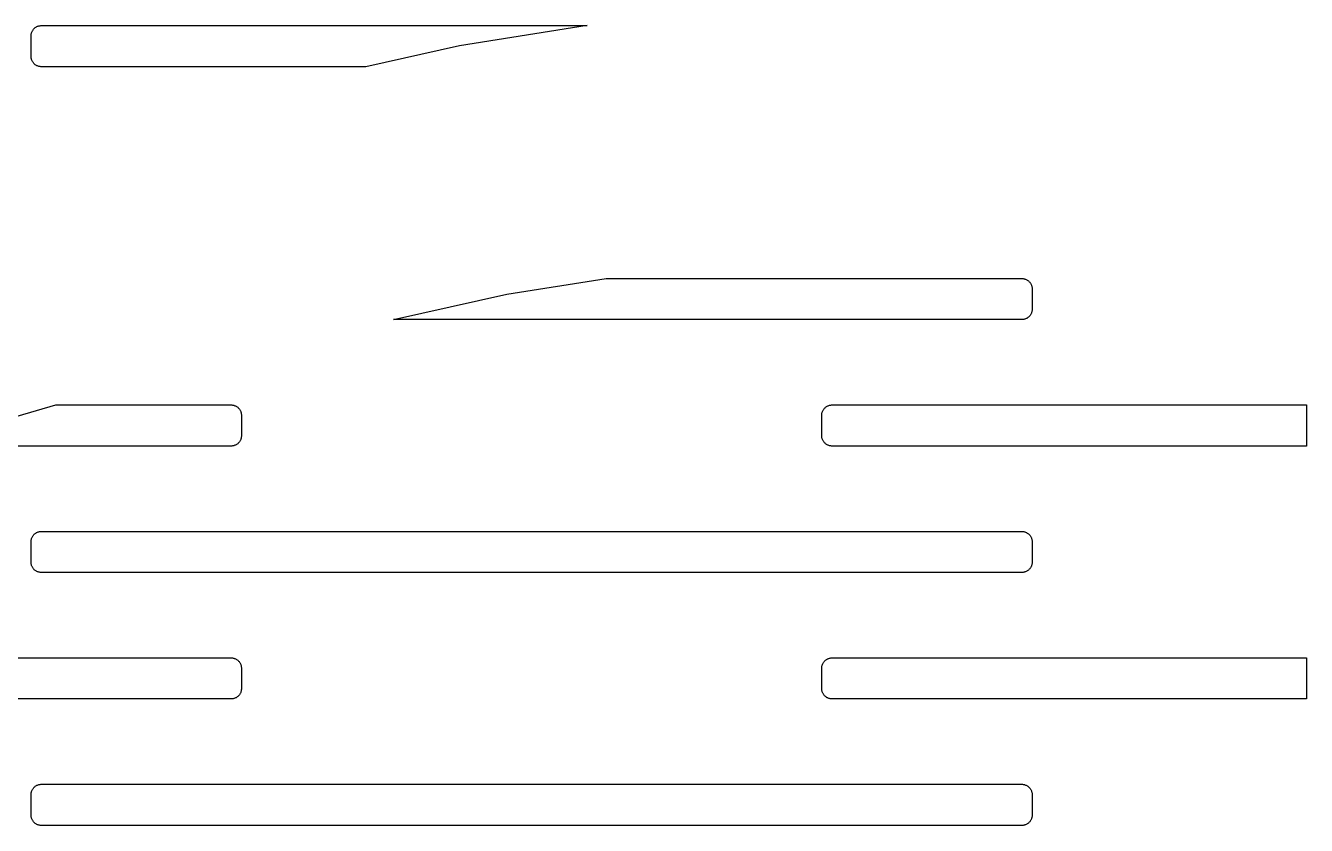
# Model space of a CAD drawing. Header units: metres. Extents: x -218 to 218, y -218 to 218.
# Drawn here: x -44.49 to -4, y 136.68 to 161.98 of the extents above; entities that cross this region are included whole.
import ezdxf

# ---------------------------------------------------------------- set-up
doc = ezdxf.new("R2010")
doc.units = ezdxf.units.M

msp = doc.modelspace()

# ---------------------------------------------------------------- linework, layer by layer
for p, q in [((-44.3222, 161.653), (-44.3215, 161.673)), ((-44.3222, 161.003), (-44.3222, 161.653)), ((-44.3215, 161.673), (-44.3196, 161.694)), ((-44.3196, 161.694), (-44.3164, 161.714)), ((-44.3164, 161.714), (-44.312, 161.734)), ((-44.312, 161.734), (-44.3063, 161.753)), ((-44.3063, 161.753), (-44.2994, 161.772)), ((-44.2994, 161.772), (-44.2913, 161.791)), ((-44.2913, 161.791), (-44.282, 161.809)), ((-44.282, 161.809), (-44.2716, 161.827)), ((-44.2716, 161.827), (-44.2601, 161.844)), ((-44.2601, 161.844), (-44.2476, 161.86)), ((-44.2476, 161.86), (-44.2341, 161.875)), ((-44.2341, 161.875), (-44.2197, 161.89)), ((-44.2197, 161.89), (-44.2044, 161.903)), ((-44.2044, 161.903), (-44.1882, 161.916)), ((-44.1882, 161.916), (-44.1713, 161.927)), ((-44.1713, 161.927), (-44.1538, 161.938)), ((-44.1538, 161.938), (-44.1356, 161.947)), ((-44.1356, 161.947), (-44.1168, 161.955)), ((-44.1168, 161.955), (-44.0976, 161.962)), ((-44.0976, 161.962), (-44.078, 161.968)), ((-44.078, 161.968), (-44.0581, 161.972)), ((-44.0581, 161.972), (-44.0379, 161.975)), ((-44.0379, 161.975), (-44.0176, 161.977)), ((-44.0176, 161.977), (-43.9972, 161.978)), ((-43.9972, 161.978), (-26.7414, 161.978)), ((-26.7414, 161.978), (-30.777, 161.339)), ((-30.777, 161.339), (-33.7333, 160.678)), ((-44.3215, 160.982), (-44.3222, 161.003)), ((-44.3196, 160.962), (-44.3215, 160.982)), ((-44.3164, 160.942), (-44.3196, 160.962)), ((-44.312, 160.922), (-44.3164, 160.942)), ((-44.3063, 160.902), (-44.312, 160.922)), ((-44.2994, 160.883), (-44.3063, 160.902)), ((-44.2913, 160.864), (-44.2994, 160.883)), ((-44.282, 160.846), (-44.2913, 160.864)), ((-44.2716, 160.829), (-44.282, 160.846)), ((-44.2601, 160.812), (-44.2716, 160.829)), ((-44.2476, 160.796), (-44.2601, 160.812)), ((-44.2341, 160.78), (-44.2476, 160.796)), ((-44.2197, 160.766), (-44.2341, 160.78)), ((-44.2044, 160.752), (-44.2197, 160.766)), ((-44.1882, 160.74), (-44.2044, 160.752)), ((-44.1713, 160.728), (-44.1882, 160.74)), ((-44.1538, 160.718), (-44.1713, 160.728)), ((-44.1356, 160.709), (-44.1538, 160.718)), ((-44.1168, 160.701), (-44.1356, 160.709)), ((-44.0976, 160.694), (-44.1168, 160.701)), ((-44.078, 160.688), (-44.0976, 160.694)), ((-44.0581, 160.684), (-44.078, 160.688)), ((-44.0379, 160.68), (-44.0581, 160.684)), ((-44.0176, 160.678), (-44.0379, 160.68)), ((-43.9972, 160.678), (-44.0176, 160.678)), ((-33.7333, 160.678), (-43.9972, 160.678)), ((-29.2779, 153.48), (-26.137, 153.978)), ((-26.137, 153.978), (-12.9972, 153.978)), ((-12.9972, 153.978), (-12.9768, 153.977)), ((-12.9768, 153.977), (-12.9565, 153.975)), ((-12.9565, 153.975), (-12.9363, 153.972)), ((-12.9363, 153.972), (-12.9164, 153.968)), ((-12.9164, 153.968), (-12.8968, 153.962)), ((-12.8968, 153.962), (-12.8775, 153.955)), ((-12.8775, 153.955), (-12.8588, 153.947)), ((-12.8588, 153.947), (-12.8406, 153.938)), ((-12.8406, 153.938), (-12.823, 153.927)), ((-12.823, 153.927), (-12.8062, 153.916)), ((-12.8062, 153.916), (-12.79, 153.903)), ((-12.79, 153.903), (-12.7747, 153.89)), ((-12.7747, 153.89), (-12.7603, 153.875)), ((-32.8682, 152.678), (-29.2779, 153.48)), ((-12.7603, 153.875), (-12.7468, 153.86)), ((-12.7468, 153.86), (-12.7343, 153.844)), ((-12.7343, 153.844), (-12.7228, 153.827)), ((-12.7228, 153.827), (-12.7124, 153.809)), ((-12.7124, 153.809), (-12.7031, 153.791)), ((-12.7031, 153.791), (-12.695, 153.772)), ((-12.695, 153.772), (-12.6881, 153.753)), ((-12.6881, 153.753), (-12.6824, 153.734)), ((-12.6824, 153.734), (-12.6779, 153.714)), ((-12.6779, 153.714), (-12.6748, 153.694)), ((-12.6748, 153.694), (-12.6728, 153.673)), ((-12.6728, 153.673), (-12.6722, 153.653)), ((-12.6722, 153.653), (-12.6722, 153.003)), ((-12.9972, 152.678), (-32.8682, 152.678)), ((-12.9768, 152.678), (-12.9972, 152.678)), ((-12.9565, 152.68), (-12.9768, 152.678)), ((-12.9363, 152.684), (-12.9565, 152.68)), ((-12.9164, 152.688), (-12.9363, 152.684)), ((-12.8968, 152.694), (-12.9164, 152.688)), ((-12.8775, 152.701), (-12.8968, 152.694)), ((-12.8588, 152.709), (-12.8775, 152.701)), ((-12.8406, 152.718), (-12.8588, 152.709)), ((-12.823, 152.728), (-12.8406, 152.718)), ((-12.8062, 152.74), (-12.823, 152.728)), ((-12.79, 152.752), (-12.8062, 152.74)), ((-12.7747, 152.766), (-12.79, 152.752)), ((-12.7603, 152.78), (-12.7747, 152.766)), ((-12.7468, 152.796), (-12.7603, 152.78)), ((-12.7343, 152.812), (-12.7468, 152.796)), ((-12.7228, 152.829), (-12.7343, 152.812)), ((-12.7124, 152.846), (-12.7228, 152.829)), ((-12.7031, 152.864), (-12.7124, 152.846)), ((-12.695, 152.883), (-12.7031, 152.864)), ((-12.6881, 152.902), (-12.695, 152.883)), ((-12.6824, 152.922), (-12.6881, 152.902)), ((-12.6779, 152.942), (-12.6824, 152.922)), ((-12.6748, 152.962), (-12.6779, 152.942)), ((-12.6728, 152.982), (-12.6748, 152.962)), ((-12.6722, 153.003), (-12.6728, 152.982)), ((-48.0175, 148.678), (-43.5428, 149.978)), ((-43.5428, 149.978), (-37.9972, 149.978)), ((-37.9972, 149.978), (-37.9768, 149.977)), ((-37.9768, 149.977), (-37.9565, 149.975)), ((-37.9565, 149.975), (-37.9363, 149.972)), ((-37.9363, 149.972), (-37.9164, 149.968)), ((-37.9164, 149.968), (-37.8968, 149.962)), ((-37.8968, 149.962), (-37.8775, 149.955)), ((-37.8775, 149.955), (-37.8588, 149.947)), ((-37.8588, 149.947), (-37.8406, 149.938)), ((-37.8406, 149.938), (-37.8231, 149.927)), ((-37.8231, 149.927), (-37.8062, 149.916)), ((-37.8062, 149.916), (-37.79, 149.903)), ((-37.79, 149.903), (-37.7747, 149.89)), ((-37.7747, 149.89), (-37.7603, 149.875)), ((-37.7603, 149.875), (-37.7468, 149.86)), ((-37.7468, 149.86), (-37.7343, 149.844)), ((-37.7343, 149.844), (-37.7228, 149.827)), ((-19.2716, 149.827), (-19.2601, 149.844)), ((-19.2601, 149.844), (-19.2476, 149.86)), ((-19.2476, 149.86), (-19.2341, 149.875)), ((-19.2341, 149.875), (-19.2197, 149.89)), ((-19.2197, 149.89), (-19.2044, 149.903)), ((-19.2044, 149.903), (-19.1882, 149.916)), ((-19.1882, 149.916), (-19.1713, 149.927)), ((-19.1713, 149.927), (-19.1538, 149.938)), ((-19.1538, 149.938), (-19.1356, 149.947)), ((-19.1356, 149.947), (-19.1168, 149.955)), ((-19.1168, 149.955), (-19.0976, 149.962)), ((-19.0976, 149.962), (-19.078, 149.968)), ((-19.078, 149.968), (-19.0581, 149.972)), ((-19.0581, 149.972), (-19.0379, 149.975)), ((-19.0379, 149.975), (-19.0176, 149.977)), ((-19.0176, 149.977), (-18.9972, 149.978)), ((-18.9972, 149.978), (-4, 149.978)), ((-4, 149.978), (-4, 148.678)), ((-37.7228, 149.827), (-37.7124, 149.809)), ((-37.7124, 149.809), (-37.7031, 149.791)), ((-37.7031, 149.791), (-37.695, 149.772)), ((-37.695, 149.772), (-37.6881, 149.753)), ((-37.6881, 149.753), (-37.6824, 149.734)), ((-37.6824, 149.734), (-37.6779, 149.714)), ((-37.6779, 149.714), (-37.6748, 149.694)), ((-37.6748, 149.694), (-37.6728, 149.673)), ((-37.6728, 149.673), (-37.6722, 149.653)), ((-37.6722, 149.653), (-37.6722, 149.003)), ((-19.3222, 149.653), (-19.3215, 149.673)), ((-19.3222, 149.003), (-19.3222, 149.653)), ((-19.3215, 149.673), (-19.3196, 149.694)), ((-19.3196, 149.694), (-19.3164, 149.714)), ((-19.3164, 149.714), (-19.312, 149.734)), ((-19.312, 149.734), (-19.3063, 149.753)), ((-19.3063, 149.753), (-19.2994, 149.772)), ((-19.2994, 149.772), (-19.2913, 149.791)), ((-19.2913, 149.791), (-19.282, 149.809)), ((-19.282, 149.809), (-19.2716, 149.827)), ((-37.9972, 148.678), (-48.0175, 148.678)), ((-37.9768, 148.678), (-37.9972, 148.678)), ((-37.9565, 148.68), (-37.9768, 148.678)), ((-37.9363, 148.684), (-37.9565, 148.68)), ((-37.9164, 148.688), (-37.9363, 148.684)), ((-37.8968, 148.694), (-37.9164, 148.688)), ((-37.8775, 148.701), (-37.8968, 148.694)), ((-37.8588, 148.709), (-37.8775, 148.701)), ((-37.8406, 148.718), (-37.8588, 148.709)), ((-37.8231, 148.728), (-37.8406, 148.718)), ((-37.8062, 148.74), (-37.8231, 148.728)), ((-37.79, 148.752), (-37.8062, 148.74)), ((-37.7747, 148.766), (-37.79, 148.752)), ((-37.7603, 148.78), (-37.7747, 148.766)), ((-37.7468, 148.796), (-37.7603, 148.78)), ((-37.7343, 148.812), (-37.7468, 148.796)), ((-37.7228, 148.829), (-37.7343, 148.812)), ((-37.7124, 148.846), (-37.7228, 148.829)), ((-37.7031, 148.864), (-37.7124, 148.846)), ((-37.695, 148.883), (-37.7031, 148.864)), ((-37.6881, 148.902), (-37.695, 148.883)), ((-37.6824, 148.922), (-37.6881, 148.902)), ((-37.6779, 148.942), (-37.6824, 148.922)), ((-37.6748, 148.962), (-37.6779, 148.942)), ((-37.6728, 148.982), (-37.6748, 148.962)), ((-37.6722, 149.003), (-37.6728, 148.982)), ((-19.3215, 148.982), (-19.3222, 149.003)), ((-19.3196, 148.962), (-19.3215, 148.982)), ((-19.3164, 148.942), (-19.3196, 148.962)), ((-19.312, 148.922), (-19.3164, 148.942)), ((-19.3063, 148.902), (-19.312, 148.922)), ((-19.2994, 148.883), (-19.3063, 148.902)), ((-19.2913, 148.864), (-19.2994, 148.883)), ((-19.282, 148.846), (-19.2913, 148.864)), ((-19.2716, 148.829), (-19.282, 148.846)), ((-19.2601, 148.812), (-19.2716, 148.829)), ((-19.2476, 148.796), (-19.2601, 148.812)), ((-19.2341, 148.78), (-19.2476, 148.796)), ((-19.2197, 148.766), (-19.2341, 148.78)), ((-19.2044, 148.752), (-19.2197, 148.766)), ((-19.1882, 148.74), (-19.2044, 148.752)), ((-19.1713, 148.728), (-19.1882, 148.74)), ((-19.1538, 148.718), (-19.1713, 148.728)), ((-19.1356, 148.709), (-19.1538, 148.718)), ((-19.1168, 148.701), (-19.1356, 148.709)), ((-19.0976, 148.694), (-19.1168, 148.701)), ((-19.078, 148.688), (-19.0976, 148.694)), ((-19.0581, 148.684), (-19.078, 148.688)), ((-19.0379, 148.68), (-19.0581, 148.684)), ((-19.0176, 148.678), (-19.0379, 148.68)), ((-18.9972, 148.678), (-19.0176, 148.678)), ((-4, 148.678), (-18.9972, 148.678)), ((-44.2994, 145.772), (-44.2913, 145.791)), ((-44.2913, 145.791), (-44.282, 145.809)), ((-44.282, 145.809), (-44.2716, 145.827)), ((-44.2716, 145.827), (-44.2601, 145.844)), ((-44.2601, 145.844), (-44.2476, 145.86)), ((-44.2476, 145.86), (-44.2341, 145.875)), ((-44.2341, 145.875), (-44.2197, 145.89)), ((-44.2197, 145.89), (-44.2044, 145.903)), ((-44.2044, 145.903), (-44.1882, 145.916)), ((-44.1882, 145.916), (-44.1713, 145.927)), ((-44.1713, 145.927), (-44.1538, 145.938)), ((-44.1538, 145.938), (-44.1356, 145.947)), ((-44.1356, 145.947), (-44.1168, 145.955)), ((-44.1168, 145.955), (-44.0976, 145.962)), ((-44.0976, 145.962), (-44.078, 145.968)), ((-44.078, 145.968), (-44.0581, 145.972)), ((-44.0581, 145.972), (-44.0379, 145.975)), ((-44.0379, 145.975), (-44.0176, 145.977)), ((-44.0176, 145.977), (-43.9972, 145.978)), ((-43.9972, 145.978), (-12.9972, 145.978)), ((-12.9972, 145.978), (-12.9768, 145.977)), ((-12.9768, 145.977), (-12.9565, 145.975)), ((-12.9565, 145.975), (-12.9363, 145.972)), ((-12.9363, 145.972), (-12.9164, 145.968)), ((-12.9164, 145.968), (-12.8968, 145.962)), ((-12.8968, 145.962), (-12.8775, 145.955)), ((-12.8775, 145.955), (-12.8588, 145.947)), ((-12.8588, 145.947), (-12.8406, 145.938)), ((-12.8406, 145.938), (-12.823, 145.927)), ((-12.823, 145.927), (-12.8062, 145.916)), ((-12.8062, 145.916), (-12.79, 145.903)), ((-12.79, 145.903), (-12.7747, 145.89)), ((-12.7747, 145.89), (-12.7603, 145.875)), ((-12.7603, 145.875), (-12.7468, 145.86)), ((-12.7468, 145.86), (-12.7343, 145.844)), ((-12.7343, 145.844), (-12.7228, 145.827)), ((-12.7228, 145.827), (-12.7124, 145.809)), ((-12.7124, 145.809), (-12.7031, 145.791)), ((-12.7031, 145.791), (-12.695, 145.772)), ((-44.3222, 145.653), (-44.3215, 145.673)), ((-44.3222, 145.003), (-44.3222, 145.653)), ((-44.3215, 145.673), (-44.3196, 145.694)), ((-44.3196, 145.694), (-44.3164, 145.714)), ((-44.3164, 145.714), (-44.312, 145.734)), ((-44.312, 145.734), (-44.3063, 145.753)), ((-44.3063, 145.753), (-44.2994, 145.772)), ((-12.695, 145.772), (-12.6881, 145.753)), ((-12.6881, 145.753), (-12.6824, 145.734)), ((-12.6824, 145.734), (-12.6779, 145.714)), ((-12.6779, 145.714), (-12.6748, 145.694)), ((-12.6748, 145.694), (-12.6728, 145.673)), ((-12.6728, 145.673), (-12.6722, 145.653)), ((-12.6722, 145.653), (-12.6722, 145.003)), ((-44.3215, 144.982), (-44.3222, 145.003)), ((-44.3196, 144.962), (-44.3215, 144.982)), ((-12.6728, 144.982), (-12.6748, 144.962)), ((-12.6722, 145.003), (-12.6728, 144.982)), ((-44.3164, 144.942), (-44.3196, 144.962)), ((-44.312, 144.922), (-44.3164, 144.942)), ((-44.3063, 144.902), (-44.312, 144.922)), ((-44.2994, 144.883), (-44.3063, 144.902)), ((-44.2913, 144.864), (-44.2994, 144.883)), ((-44.282, 144.846), (-44.2913, 144.864)), ((-44.2716, 144.829), (-44.282, 144.846)), ((-44.2601, 144.812), (-44.2716, 144.829)), ((-44.2476, 144.796), (-44.2601, 144.812)), ((-44.2341, 144.78), (-44.2476, 144.796)), ((-44.2197, 144.766), (-44.2341, 144.78)), ((-44.2044, 144.752), (-44.2197, 144.766)), ((-44.1882, 144.74), (-44.2044, 144.752)), ((-44.1713, 144.728), (-44.1882, 144.74)), ((-44.1538, 144.718), (-44.1713, 144.728)), ((-44.1356, 144.709), (-44.1538, 144.718)), ((-44.1168, 144.701), (-44.1356, 144.709)), ((-44.0976, 144.694), (-44.1168, 144.701)), ((-44.078, 144.688), (-44.0976, 144.694)), ((-44.0581, 144.684), (-44.078, 144.688)), ((-44.0379, 144.68), (-44.0581, 144.684)), ((-44.0176, 144.678), (-44.0379, 144.68)), ((-43.9972, 144.678), (-44.0176, 144.678)), ((-12.9972, 144.678), (-43.9972, 144.678)), ((-12.9768, 144.678), (-12.9972, 144.678)), ((-12.9565, 144.68), (-12.9768, 144.678)), ((-12.9363, 144.684), (-12.9565, 144.68)), ((-12.9164, 144.688), (-12.9363, 144.684)), ((-12.8968, 144.694), (-12.9164, 144.688)), ((-12.8775, 144.701), (-12.8968, 144.694)), ((-12.8588, 144.709), (-12.8775, 144.701)), ((-12.8406, 144.718), (-12.8588, 144.709)), ((-12.823, 144.728), (-12.8406, 144.718)), ((-12.8062, 144.74), (-12.823, 144.728)), ((-12.79, 144.752), (-12.8062, 144.74)), ((-12.7747, 144.766), (-12.79, 144.752)), ((-12.7603, 144.78), (-12.7747, 144.766)), ((-12.7468, 144.796), (-12.7603, 144.78)), ((-12.7343, 144.812), (-12.7468, 144.796)), ((-12.7228, 144.829), (-12.7343, 144.812)), ((-12.7124, 144.846), (-12.7228, 144.829)), ((-12.7031, 144.864), (-12.7124, 144.846)), ((-12.695, 144.883), (-12.7031, 144.864)), ((-12.6881, 144.902), (-12.695, 144.883)), ((-12.6824, 144.922), (-12.6881, 144.902)), ((-12.6779, 144.942), (-12.6824, 144.922)), ((-12.6748, 144.962), (-12.6779, 144.942)), ((-65.1395, 141.978), (-37.9972, 141.978)), ((-37.9972, 141.978), (-37.9768, 141.977)), ((-37.9768, 141.977), (-37.9565, 141.975)), ((-37.9565, 141.975), (-37.9363, 141.972)), ((-37.9363, 141.972), (-37.9164, 141.968)), ((-37.9164, 141.968), (-37.8968, 141.962)), ((-37.8968, 141.962), (-37.8775, 141.955)), ((-37.8775, 141.955), (-37.8588, 141.947)), ((-37.8588, 141.947), (-37.8406, 141.938)), ((-37.8406, 141.938), (-37.8231, 141.927)), ((-37.8231, 141.927), (-37.8062, 141.916)), ((-37.8062, 141.916), (-37.79, 141.903)), ((-37.79, 141.903), (-37.7747, 141.89)), ((-37.7747, 141.89), (-37.7603, 141.875)), ((-37.7603, 141.875), (-37.7468, 141.86)), ((-37.7468, 141.86), (-37.7343, 141.844)), ((-37.7343, 141.844), (-37.7228, 141.827)), ((-37.7228, 141.827), (-37.7124, 141.809)), ((-37.7124, 141.809), (-37.7031, 141.791)), ((-37.7031, 141.791), (-37.695, 141.772)), ((-37.695, 141.772), (-37.6881, 141.753)), ((-37.6881, 141.753), (-37.6824, 141.734)), ((-37.6824, 141.734), (-37.6779, 141.714)), ((-19.3164, 141.714), (-19.312, 141.734)), ((-19.312, 141.734), (-19.3063, 141.753)), ((-19.3063, 141.753), (-19.2994, 141.772)), ((-19.2994, 141.772), (-19.2913, 141.791)), ((-19.2913, 141.791), (-19.282, 141.809)), ((-19.282, 141.809), (-19.2716, 141.827)), ((-19.2716, 141.827), (-19.2601, 141.844)), ((-19.2601, 141.844), (-19.2476, 141.86)), ((-19.2476, 141.86), (-19.2341, 141.875)), ((-19.2341, 141.875), (-19.2197, 141.89)), ((-19.2197, 141.89), (-19.2044, 141.903)), ((-19.2044, 141.903), (-19.1882, 141.916)), ((-19.1882, 141.916), (-19.1713, 141.927)), ((-19.1713, 141.927), (-19.1538, 141.938)), ((-19.1538, 141.938), (-19.1356, 141.947)), ((-19.1356, 141.947), (-19.1168, 141.955)), ((-19.1168, 141.955), (-19.0976, 141.962)), ((-19.0976, 141.962), (-19.078, 141.968)), ((-19.078, 141.968), (-19.0581, 141.972)), ((-19.0581, 141.972), (-19.0379, 141.975)), ((-19.0379, 141.975), (-19.0176, 141.977)), ((-19.0176, 141.977), (-18.9972, 141.978)), ((-18.9972, 141.978), (-4, 141.978)), ((-4, 141.978), (-4, 140.678)), ((-37.6779, 141.714), (-37.6748, 141.694)), ((-37.6748, 141.694), (-37.6728, 141.673)), ((-37.6728, 141.673), (-37.6722, 141.653)), ((-37.6722, 141.653), (-37.6722, 141.003)), ((-19.3222, 141.653), (-19.3215, 141.673)), ((-19.3222, 141.003), (-19.3222, 141.653)), ((-19.3215, 141.673), (-19.3196, 141.694)), ((-19.3196, 141.694), (-19.3164, 141.714)), ((-37.6824, 140.922), (-37.6881, 140.902)), ((-37.6779, 140.942), (-37.6824, 140.922)), ((-37.6748, 140.962), (-37.6779, 140.942)), ((-37.6728, 140.982), (-37.6748, 140.962)), ((-37.6722, 141.003), (-37.6728, 140.982)), ((-19.3215, 140.982), (-19.3222, 141.003)), ((-19.3196, 140.962), (-19.3215, 140.982)), ((-19.3164, 140.942), (-19.3196, 140.962)), ((-19.312, 140.922), (-19.3164, 140.942)), ((-19.3063, 140.902), (-19.312, 140.922)), ((-37.9972, 140.678), (-67.9, 140.678)), ((-37.9768, 140.678), (-37.9972, 140.678)), ((-37.9565, 140.68), (-37.9768, 140.678)), ((-37.9363, 140.684), (-37.9565, 140.68)), ((-37.9164, 140.688), (-37.9363, 140.684)), ((-37.8968, 140.694), (-37.9164, 140.688)), ((-37.8775, 140.701), (-37.8968, 140.694)), ((-37.8588, 140.709), (-37.8775, 140.701)), ((-37.8406, 140.718), (-37.8588, 140.709)), ((-37.8231, 140.728), (-37.8406, 140.718)), ((-37.8062, 140.74), (-37.8231, 140.728)), ((-37.79, 140.752), (-37.8062, 140.74)), ((-37.7747, 140.766), (-37.79, 140.752)), ((-37.7603, 140.78), (-37.7747, 140.766)), ((-37.7468, 140.796), (-37.7603, 140.78)), ((-37.7343, 140.812), (-37.7468, 140.796)), ((-37.7228, 140.829), (-37.7343, 140.812)), ((-37.7124, 140.846), (-37.7228, 140.829)), ((-37.7031, 140.864), (-37.7124, 140.846)), ((-37.695, 140.883), (-37.7031, 140.864)), ((-37.6881, 140.902), (-37.695, 140.883)), ((-19.2994, 140.883), (-19.3063, 140.902)), ((-19.2913, 140.864), (-19.2994, 140.883)), ((-19.282, 140.846), (-19.2913, 140.864)), ((-19.2716, 140.829), (-19.282, 140.846)), ((-19.2601, 140.812), (-19.2716, 140.829)), ((-19.2476, 140.796), (-19.2601, 140.812)), ((-19.2341, 140.78), (-19.2476, 140.796)), ((-19.2197, 140.766), (-19.2341, 140.78)), ((-19.2044, 140.752), (-19.2197, 140.766)), ((-19.1882, 140.74), (-19.2044, 140.752)), ((-19.1713, 140.728), (-19.1882, 140.74)), ((-19.1538, 140.718), (-19.1713, 140.728)), ((-19.1356, 140.709), (-19.1538, 140.718)), ((-19.1168, 140.701), (-19.1356, 140.709)), ((-19.0976, 140.694), (-19.1168, 140.701)), ((-19.078, 140.688), (-19.0976, 140.694)), ((-19.0581, 140.684), (-19.078, 140.688)), ((-19.0379, 140.68), (-19.0581, 140.684)), ((-19.0176, 140.678), (-19.0379, 140.68)), ((-18.9972, 140.678), (-19.0176, 140.678)), ((-4, 140.678), (-18.9972, 140.678)), ((-44.3215, 137.673), (-44.3196, 137.694)), ((-44.3196, 137.694), (-44.3164, 137.714)), ((-44.3164, 137.714), (-44.312, 137.734)), ((-44.312, 137.734), (-44.3063, 137.753)), ((-44.3063, 137.753), (-44.2994, 137.772)), ((-44.2994, 137.772), (-44.2913, 137.791)), ((-44.2913, 137.791), (-44.282, 137.809)), ((-44.282, 137.809), (-44.2716, 137.827)), ((-44.2716, 137.827), (-44.2601, 137.844)), ((-44.2601, 137.844), (-44.2476, 137.86)), ((-44.2476, 137.86), (-44.2341, 137.875)), ((-44.2341, 137.875), (-44.2197, 137.89)), ((-44.2197, 137.89), (-44.2044, 137.903)), ((-44.2044, 137.903), (-44.1882, 137.916)), ((-44.1882, 137.916), (-44.1713, 137.927)), ((-44.1713, 137.927), (-44.1538, 137.938)), ((-44.1538, 137.938), (-44.1356, 137.947)), ((-44.1356, 137.947), (-44.1168, 137.955)), ((-44.1168, 137.955), (-44.0976, 137.962)), ((-44.0976, 137.962), (-44.078, 137.968)), ((-44.078, 137.968), (-44.0581, 137.972)), ((-44.0581, 137.972), (-44.0379, 137.975)), ((-44.0379, 137.975), (-44.0176, 137.977)), ((-44.0176, 137.977), (-43.9972, 137.978)), ((-43.9972, 137.978), (-12.9972, 137.978)), ((-12.9972, 137.978), (-12.9768, 137.977)), ((-12.9768, 137.977), (-12.9565, 137.975)), ((-12.9565, 137.975), (-12.9363, 137.972)), ((-12.9363, 137.972), (-12.9164, 137.968)), ((-12.9164, 137.968), (-12.8968, 137.962)), ((-12.8968, 137.962), (-12.8775, 137.955)), ((-12.8775, 137.955), (-12.8588, 137.947)), ((-12.8588, 137.947), (-12.8406, 137.938)), ((-12.8406, 137.938), (-12.823, 137.927)), ((-12.823, 137.927), (-12.8062, 137.916)), ((-12.8062, 137.916), (-12.79, 137.903)), ((-12.79, 137.903), (-12.7747, 137.89)), ((-12.7747, 137.89), (-12.7603, 137.875)), ((-12.7603, 137.875), (-12.7468, 137.86)), ((-12.7468, 137.86), (-12.7343, 137.844)), ((-12.7343, 137.844), (-12.7228, 137.827)), ((-12.7228, 137.827), (-12.7124, 137.809)), ((-12.7124, 137.809), (-12.7031, 137.791)), ((-12.7031, 137.791), (-12.695, 137.772)), ((-12.695, 137.772), (-12.6881, 137.753)), ((-12.6881, 137.753), (-12.6824, 137.734)), ((-12.6824, 137.734), (-12.6779, 137.714)), ((-12.6779, 137.714), (-12.6748, 137.694)), ((-12.6748, 137.694), (-12.6728, 137.673)), ((-44.3222, 137.653), (-44.3215, 137.673)), ((-44.3222, 137.003), (-44.3222, 137.653)), ((-12.6728, 137.673), (-12.6722, 137.653)), ((-12.6722, 137.653), (-12.6722, 137.003)), ((-44.3215, 136.982), (-44.3222, 137.003)), ((-44.3196, 136.962), (-44.3215, 136.982)), ((-44.3164, 136.942), (-44.3196, 136.962)), ((-44.312, 136.922), (-44.3164, 136.942)), ((-44.3063, 136.902), (-44.312, 136.922)), ((-44.2994, 136.883), (-44.3063, 136.902)), ((-44.2913, 136.864), (-44.2994, 136.883)), ((-12.695, 136.883), (-12.7031, 136.864)), ((-12.6881, 136.902), (-12.695, 136.883)), ((-12.6824, 136.922), (-12.6881, 136.902)), ((-12.6779, 136.942), (-12.6824, 136.922)), ((-12.6748, 136.962), (-12.6779, 136.942)), ((-12.6728, 136.982), (-12.6748, 136.962)), ((-12.6722, 137.003), (-12.6728, 136.982)), ((-44.282, 136.846), (-44.2913, 136.864)), ((-44.2716, 136.829), (-44.282, 136.846)), ((-44.2601, 136.812), (-44.2716, 136.829)), ((-44.2476, 136.796), (-44.2601, 136.812)), ((-44.2341, 136.78), (-44.2476, 136.796)), ((-44.2197, 136.766), (-44.2341, 136.78)), ((-44.2044, 136.752), (-44.2197, 136.766)), ((-44.1882, 136.74), (-44.2044, 136.752)), ((-44.1713, 136.728), (-44.1882, 136.74)), ((-44.1538, 136.718), (-44.1713, 136.728)), ((-44.1356, 136.709), (-44.1538, 136.718)), ((-44.1168, 136.701), (-44.1356, 136.709)), ((-44.0976, 136.694), (-44.1168, 136.701)), ((-44.078, 136.688), (-44.0976, 136.694)), ((-44.0581, 136.684), (-44.078, 136.688)), ((-44.0379, 136.68), (-44.0581, 136.684)), ((-44.0176, 136.678), (-44.0379, 136.68)), ((-43.9972, 136.678), (-44.0176, 136.678)), ((-12.9972, 136.678), (-43.9972, 136.678)), ((-12.9768, 136.678), (-12.9972, 136.678)), ((-12.9565, 136.68), (-12.9768, 136.678)), ((-12.9363, 136.684), (-12.9565, 136.68)), ((-12.9164, 136.688), (-12.9363, 136.684)), ((-12.8968, 136.694), (-12.9164, 136.688)), ((-12.8775, 136.701), (-12.8968, 136.694)), ((-12.8588, 136.709), (-12.8775, 136.701)), ((-12.8406, 136.718), (-12.8588, 136.709)), ((-12.823, 136.728), (-12.8406, 136.718)), ((-12.8062, 136.74), (-12.823, 136.728)), ((-12.79, 136.752), (-12.8062, 136.74)), ((-12.7747, 136.766), (-12.79, 136.752)), ((-12.7603, 136.78), (-12.7747, 136.766)), ((-12.7468, 136.796), (-12.7603, 136.78)), ((-12.7343, 136.812), (-12.7468, 136.796)), ((-12.7228, 136.829), (-12.7343, 136.812)), ((-12.7124, 136.846), (-12.7228, 136.829)), ((-12.7031, 136.864), (-12.7124, 136.846))]:
    msp.add_line(p, q)

doc.saveas('drawing.dxf')
